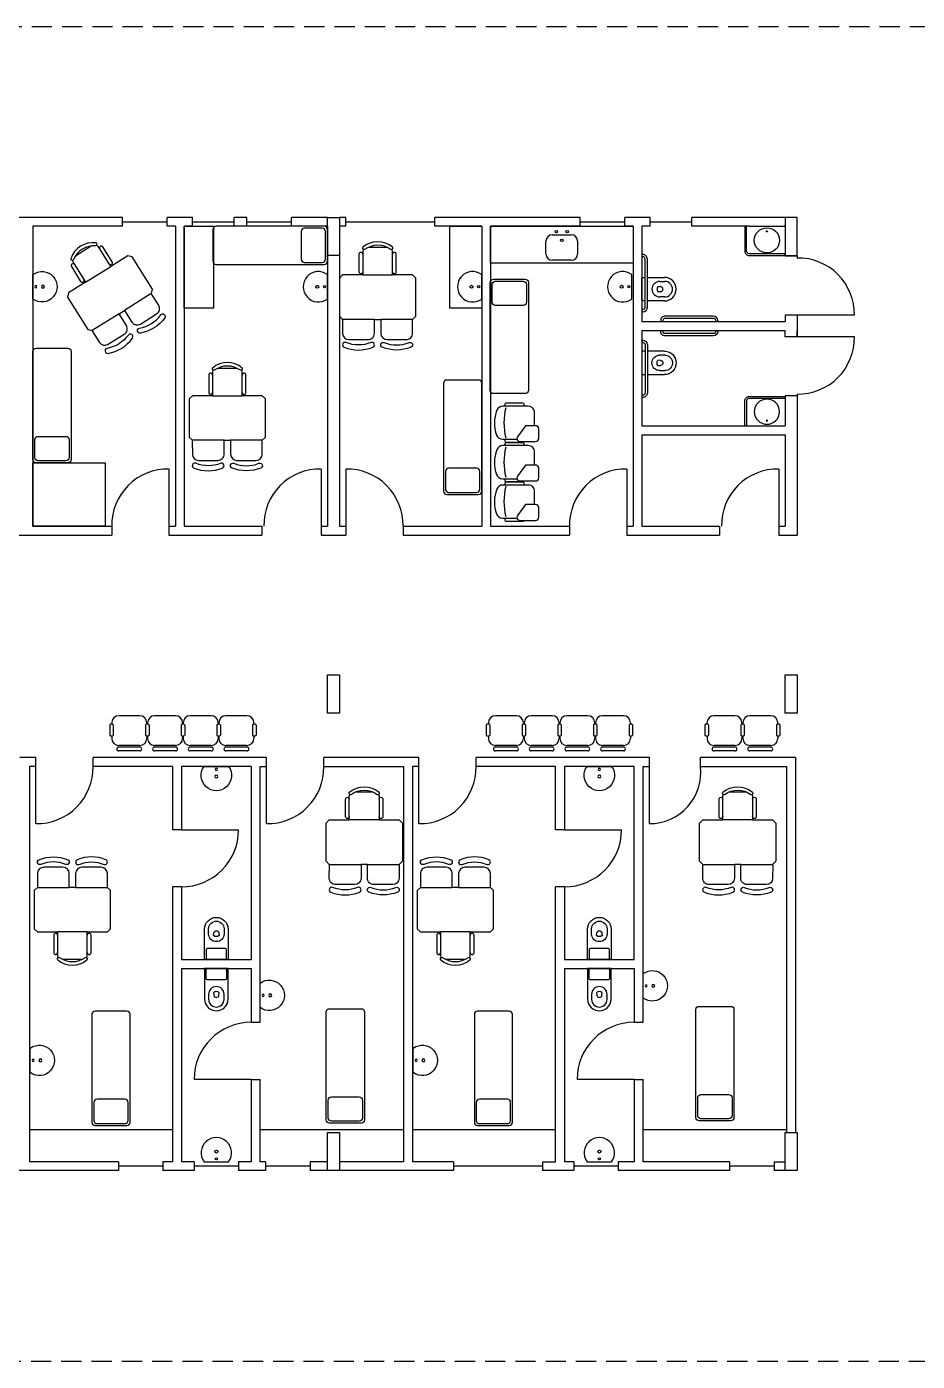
# Model space of a CAD drawing. Extents: x -1.6 to 97.8, y -3 to 18.
# Drawn here: x 69.77 to 83.78, y -3 to 18 of the extents above; entities that cross this region are included whole.
import ezdxf

# ---------------------------------------------------------------- set-up
doc = ezdxf.new("R2010")
doc.units = 0
doc.header["$LTSCALE"] = 0.05
doc.linetypes.add('HIDDEN', pattern=[9.525, 6.35, -3.175])
doc.layers.get('0').update_dxf_attribs({"linetype": 'CONTINUOUS'})
for name, color, linetype in [('ESTRUTURA', 7, 'CONTINUOUS'), ('FINO', 150, 'CONTINUOUS'), ('TRACEJADO', 152, 'HIDDEN')]:
    doc.layers.add(name, color=color, linetype=linetype)

# ---------------------------------------------------------------- blocks, each defined once
blk = doc.blocks.new('WC_COMUM')
for points in [[(0.182, 0, -0.329256), (0.185, -0.004), (0.185, -0.481, -0.412623), (0, -0.665, -0.412623), (-0.185, -0.481), (-0.185, -0.129), (-0.185, -0.129), (-0.185, -0.094), (-0.185, -0.094), (-0.185, -0.004, -0.329256), (-0.182, 0), (-0.173, 0), (0, 0), (0.173, 0)], [(0, -0.606, -0.418544), (-0.122, -0.485), (-0.122, -0.406, -0.411864), (0, -0.283, -0.411864), (0.122, -0.406), (0.122, -0.485, -0.418544)], [(0, -0.455, -0.428571), (-0.04, -0.418), (-0.043, -0.378, -0.16754), (0, -0.363, -0.16754), (0.043, -0.378), (0.04, -0.418, -0.428571)]]:
    blk.add_lwpolyline(points, format="xyb", close=True)
blk.add_lwpolyline([(-0.14, 0, 0.324141), (-0.16, -0.02), (-0.16, -0.16, 0.333333), (-0.145, -0.175), (0, -0.175), (0.145, -0.175, 0.333333), (0.16, -0.16), (0.16, -0.02, 0.324141), (0.14, 0, 0.324141)], format="xyb")
blk = doc.blocks.new('CUBA_ODONTO')
blk.add_lwpolyline([(-0.193, 0, 1.975397), (0.193, 0)], format="xyb", close=True)
for centre, radius in [((0, -0.159), 0.0225), ((0, -0.046), 0.0175)]:
    blk.add_circle(centre, radius)
blk = doc.blocks.new('MESA_ATENDIMENTO')
for p, q in [((-0.547, 1.222), (-0.049, 1.222)), ((0.05, 1.222), (0.55, 1.222)), ((0.234, 0.522), (-0.234, 0.522)), ((-0.234, 0.471), (-0.234, 0.196)), ((0.234, 0.196), (0.234, 0.471)), ((0.145, 0.086), (-0.145, 0.086))]:
    blk.add_line(p, q)
for points in [[(-0.526, 1.659, -0.19253), (-0.074, 1.659, -1), (-0.103, 1.585, 0.19253), (-0.496, 1.585, -1), (-0.526, 1.659)], [(0.527, 1.659, 0.19253), (0.075, 1.659, 1), (0.104, 1.585, -0.19253), (0.497, 1.585, 1), (0.527, 1.659)], [(-0.234, 0.522), (-0.234, 0.517), (-0.234, 0.471, 1), (-0.293, 0.471), (-0.293, 0.196, 1), (-0.234, 0.196), (-0.234, 0.151), (-0.227, 0.121, 0.424087), (-0.234, 0.086, 0.368355), (0.234, 0.086, 0.424087), (0.227, 0.121), (0.234, 0.151), (0.234, 0.196, 1), (0.293, 0.196), (0.293, 0.471, 1), (0.234, 0.471), (0.234, 0.522), (0.55, 0.522), (0.6, 0.572), (0.6, 1.172), (0.55, 1.222), (0.552, 1.239), (0.55, 1.44, 0.410206), (0.45, 1.539), (0.15, 1.539, 0.414214), (0.05, 1.439), (0.05, 1.222), (-0.049, 1.222), (-0.05, 1.44, 0.410206), (-0.15, 1.539), (-0.45, 1.539, 0.414214), (-0.55, 1.439), (-0.547, 1.222), (-0.55, 1.222), (-0.6, 1.172), (-0.6, 0.572), (-0.55, 0.522)]]:
    blk.add_lwpolyline(points, format="xyb", close=True)
blk.add_lwpolyline([(-0.227, 0.121), (-0.205, 0.12, 0.320504), (0.205, 0.121), (0.227, 0.121)], format="xyb")
blk = doc.blocks.new('MACA')
for points in [[(-0.55, 0.9), (-0.05, 0.9, -0.414214), (0, 0.85), (0, -0.85, -0.414214), (-0.05, -0.9), (-0.55, -0.9, -0.414214), (-0.6, -0.85), (-0.6, 0.85, -0.414214)], [(-0.52, 0.87), (-0.08, 0.87, -0.414214), (-0.03, 0.82), (-0.03, 0.537, -0.414214), (-0.08, 0.487), (-0.52, 0.487, -0.414214), (-0.57, 0.537), (-0.57, 0.82, -0.414214)]]:
    blk.add_lwpolyline(points, format="xyb", close=True)
blk = doc.blocks.new('PIA_COZINHA')
for p, q in [((-0.15, 0), (0.15, 0)), ((-0.25, -0.3), (-0.25, -0.1)), ((0.25, -0.1), (0.25, -0.3)), ((0.15, -0.4), (-0.15, -0.4))]:
    blk.add_line(p, q)
for centre in [(-0.085, 0.05), (0.085, 0.05), (0, -0.086)]:
    blk.add_circle(centre, 0.02)
for centre, start, end in [((-0.15, -0.1), 90, 180), ((0.15, -0.1), 0, 90), ((-0.15, -0.3), 180, 270), ((0.15, -0.3), 270, 0)]:
    blk.add_arc(centre, 0.1, start, end)
blk = doc.blocks.new('WC_DEFICIENTE')
at = {"linetype": 'BYBLOCK'}
for p, q in [((0.155, -0.015), (0.155, 0)), ((0.19, -0.015), (0.19, 0)), ((1.02, -0.015), (1.02, 0)), ((1.055, -0.01), (1.055, 0)), ((0.01, -0.295), (0, -0.295)), ((0.01, -0.33), (0, -0.33)), ((0.015, -1.16), (0, -1.16)), ((0.015, -1.195), (0, -1.195))]:
    blk.add_line(p, q, dxfattribs=at)
for p, q in [((0.337, 0), (0.51, 0)), ((0.51, 0), (0.683, 0)), ((0.225, -0.05), (0.985, -0.05)), ((0.225, -0.085), (0.985, -0.085)), ((0.325, -0.05), (0.325, -0.004)), ((0.325, -0.355), (0.325, -0.085)), ((0.695, -0.004), (0.695, -0.05)), ((0.695, -0.085), (0.695, -0.355)), ((0.015, -0.33), (0.01, -0.33)), ((0.05, -1.125), (0.05, -0.365)), ((0.085, -1.125), (0.085, -0.365)), ((0.388, -0.359), (0.388, -0.28)), ((0.47, -0.292), (0.467, -0.252)), ((0.553, -0.252), (0.55, -0.292)), ((0.632, -0.28), (0.632, -0.359))]:
    blk.add_line(p, q)
for centre, radius, start, end in [((0.691, -0.004), 0.00422, 4.4639, 77.3617), ((0.225, -0.015), 0.07, 180, 270), ((0.225, -0.015), 0.035, 180, 270), ((0.329, -0.004), 0.00422, 102.6383, 175.5361), ((0.511, -0.28), 0.123, 90.4639, 180.0038), ((0.509, -0.28), 0.123, 359.9962, 89.5361), ((0.985, -0.015), 0.07, 270, 4.096), ((0.985, -0.015), 0.035, 270, 360), ((0.015, -0.365), 0.07, 360, 94.096), ((0.015, -0.365), 0.035, 360, 90), ((0.51, -0.354), 0.185, 180.311, 269.9996), ((0.509, -0.36), 0.121, 179.8128, 270.6587), ((0.51, -0.307), 0.0699, 90.2086, 128.2527), ((0.508, -0.292), 0.0376, 180.834, 273.6284), ((0.51, -0.307), 0.0699, 51.7473, 89.7914), ((0.512, -0.292), 0.0376, 266.3716, 359.166), ((0.51, -0.354), 0.185, 270.0004, 359.689), ((0.511, -0.36), 0.121, 269.3413, 0.1872), ((0.015, -1.125), 0.07, 270, 360), ((0.015, -1.125), 0.035, 270, 360)]:
    blk.add_arc(centre, radius, start, end)
blk = doc.blocks.new('CUBA_REDONDA')
for centre, radius in [((0, 0.168), 0.198), ((0, 0.027), 0.00884)]:
    blk.add_circle(centre, radius)
blk = doc.blocks.new('INF$0$CADEIRAAUDITORIO')
for points in [[(-0.255, -0.162), (-0.275, -0.162, 0.414214), (-0.305, -0.192), (-0.305, -0.439, 0.256287), (-0.291, -0.465)], [(-0.041, -0.632), (0.165, -0.632, 0.414214), (0.265, -0.532), (0.265, -0.131, 0.310055), (0.201, -0.037, 0.180153), (-0.189, -0.033, 0.316474), (-0.255, -0.127), (-0.255, -0.355)], [(0.265, -0.469), (0.285, -0.469, 0.414214), (0.315, -0.439), (0.315, -0.192, 0.414214), (0.285, -0.162), (0.265, -0.162)]]:
    blk.add_lwpolyline(points, format="xyb")
blk.add_lwpolyline([(-0.091, -0.696, 0.414214), (-0.041, -0.646), (-0.041, -0.486), (-0.216, -0.36, 0.579145), (-0.291, -0.403), (-0.291, -0.646, 0.414214), (-0.241, -0.696)], format="xyb", close=True)
blk.add_arc((0.005, -1.119), 0.97, 75.842, 104.158)

msp = doc.modelspace()

# ---------------------------------------------------------------- linework, layer by layer
for p, q in [((71.283, 15), (68.995, 15)), ((71.283, 14.86), (71.283, 15)), ((71.983, 14.86), (71.983, 15)), ((72.383, 15), (71.983, 15)), ((72.383, 14.86), (72.383, 15)), ((73.038, 14.86), (73.038, 15)), ((73.238, 15), (73.038, 15)), ((73.238, 14.86), (73.238, 15)), ((74.505, 15), (73.938, 15)), ((73.938, 14.86), (73.938, 15)), ((74.795, 15), (74.695, 15)), ((74.795, 14.86), (74.795, 15)), ((76.195, 14.86), (76.195, 15)), ((78.483, 15), (76.195, 15)), ((78.483, 14.86), (78.483, 15)), ((79.183, 14.86), (79.183, 15)), ((79.583, 15), (79.183, 15)), ((79.583, 14.86), (79.583, 15)), ((80.238, 14.86), (80.238, 15)), ((81.138, 15), (80.238, 15)), ((81.705, 15), (81.138, 15)), ((69.872, 14.86), (69.872, 10.14)), ((71.283, 14.86), (69.872, 14.86)), ((72.113, 14.86), (71.983, 14.86)), ((72.113, 14.86), (72.113, 10.14)), ((72.253, 14.86), (72.253, 10.14)), ((72.383, 14.86), (72.253, 14.86)), ((73.238, 14.86), (73.038, 14.86)), ((74.505, 14.86), (73.938, 14.86)), ((74.505, 14.86), (74.505, 10.14)), ((74.505, 14.86), (74.505, 10.14)), ((74.695, 14.86), (74.695, 10.14)), ((74.795, 14.86), (74.695, 14.86)), ((76.932, 14.86), (76.195, 14.86)), ((76.932, 14.86), (76.932, 10.14)), ((77.072, 14.86), (77.072, 10.14)), ((78.483, 14.86), (77.072, 14.86)), ((79.313, 14.86), (79.183, 14.86)), ((79.313, 14.86), (79.313, 10.14)), ((79.453, 14.86), (79.453, 13.36)), ((79.583, 14.86), (79.453, 14.86)), ((81.138, 14.86), (80.238, 14.86)), ((81.138, 14.86), (81.705, 14.86)), ((81.705, 14.86), (81.69, 14.86)), ((81.895, 14.39), (81.705, 14.39)), ((81.895, 14.4), (81.895, 14.36)), ((81.705, 13.46), (81.705, 13.36)), ((81.895, 13.46), (81.705, 13.46)), ((81.895, 13.46), (81.895, 13.12)), ((79.453, 13.36), (81.705, 13.36)), ((79.453, 13.22), (81.705, 13.22)), ((79.453, 13.22), (79.453, 11.72)), ((81.705, 13.12), (81.705, 13.22)), ((81.895, 13.12), (81.705, 13.12)), ((81.895, 13.12), (81.895, 13.22)), ((81.895, 12.19), (81.705, 12.19)), ((81.705, 12.19), (81.705, 11.72)), ((81.895, 12.22), (81.895, 10)), ((79.453, 11.72), (81.705, 11.72)), ((79.453, 11.58), (81.705, 11.58)), ((79.453, 11.58), (79.453, 10.14)), ((81.705, 11.58), (81.705, 10.14)), ((69.872, 10.14), (71.113, 10.14)), ((71.113, 10.14), (71.113, 10)), ((72.013, 10.14), (72.013, 10)), ((72.013, 10.14), (72.113, 10.14)), ((72.253, 10.14), (73.475, 10.14)), ((73.475, 10.14), (73.475, 10)), ((74.405, 10.14), (74.405, 10)), ((74.405, 10.14), (74.505, 10.14)), ((74.695, 10.14), (74.795, 10.14)), ((74.795, 10.14), (74.795, 10)), ((75.695, 10.14), (75.695, 10)), ((75.695, 10.14), (76.932, 10.14)), ((77.072, 10.14), (78.313, 10.14)), ((78.313, 10.14), (78.313, 10)), ((79.213, 10.14), (79.213, 10)), ((79.213, 10.14), (79.313, 10.14)), ((79.453, 10.14), (80.675, 10.14)), ((80.675, 10.14), (80.675, 10)), ((81.605, 10.14), (81.605, 10)), ((81.605, 10.14), (81.705, 10.14)), ((68.495, 10), (71.113, 10)), ((72.013, 10), (73.475, 10)), ((74.405, 10), (74.795, 10)), ((75.695, 10), (78.313, 10)), ((79.213, 10), (80.675, 10)), ((81.605, 10), (81.895, 10)), ((69.918, 6.5), (69.665, 6.5)), ((69.818, 6.36), (69.818, 0.14)), ((69.918, 6.36), (69.818, 6.36)), ((69.918, 6.36), (69.918, 6.5)), ((70.818, 6.36), (70.818, 6.5)), ((73.548, 6.5), (70.818, 6.5)), ((72.068, 6.36), (70.818, 6.36)), ((72.068, 6.36), (72.068, 5.365)), ((73.308, 6.36), (72.208, 6.36)), ((72.208, 6.36), (72.208, 5.365)), ((73.308, 6.36), (73.308, 3.32)), ((73.448, 6.36), (73.548, 6.36)), ((73.448, 2.335), (73.448, 6.36)), ((73.548, 6.36), (73.548, 6.5)), ((74.448, 6.36), (74.448, 6.5)), ((75.943, 6.5), (74.448, 6.5)), ((74.448, 6.36), (75.703, 6.36)), ((75.703, 6.36), (75.703, 0.14)), ((75.943, 6.36), (75.843, 6.36)), ((75.843, 6.36), (75.843, 0.14)), ((75.943, 6.36), (75.943, 6.5)), ((76.843, 6.36), (76.843, 6.5)), ((79.573, 6.5), (76.843, 6.5)), ((79.573, 6.36), (79.573, 6.5)), ((81.868, 6.5), (80.373, 6.5)), ((80.373, 6.36), (80.373, 6.5)), ((80.373, 6.36), (81.728, 6.36)), ((81.728, 6.36), (81.728, 0.6)), ((81.868, 6.5), (81.868, 0.6)), ((72.208, 5.365), (72.068, 5.365)), ((78.233, 5.365), (78.093, 5.365)), ((72.208, 4.465), (72.068, 4.465)), ((72.068, 4.465), (72.068, 0.14)), ((72.208, 4.465), (72.208, 3.32)), ((78.233, 4.465), (78.093, 4.465)), ((78.093, 0.14), (78.093, 4.465)), ((72.208, 3.32), (73.308, 3.32)), ((72.208, 3.18), (72.208, 0.14)), ((72.208, 3.18), (73.308, 3.18)), ((73.308, 3.18), (73.308, 2.335)), ((78.233, 3.18), (79.333, 3.18)), ((78.233, 3.18), (78.233, 0.14)), ((79.333, 3.18), (79.333, 2.335)), ((73.308, 2.335), (73.448, 2.335)), ((79.333, 2.335), (79.473, 2.335)), ((73.308, 1.435), (73.448, 1.435)), ((73.308, 1.435), (73.308, 0.14)), ((73.448, 0.14), (73.448, 1.435)), ((79.333, 1.435), (79.473, 1.435)), ((79.333, 1.435), (79.333, 0.14)), ((79.473, 0.14), (79.473, 1.435)), ((71.217, 0), (69.5, 0)), ((71.217, 0.14), (69.818, 0.14)), ((71.217, 0.14), (71.217, 0)), ((72.068, 0.14), (71.917, 0.14)), ((71.917, 0.14), (71.917, 0)), ((72.408, 0), (71.917, 0)), ((72.408, 0.14), (72.208, 0.14)), ((72.408, 0.14), (72.408, 0)), ((73.308, 0.14), (73.108, 0.14)), ((73.108, 0.14), (73.108, 0)), ((73.532, 0), (73.108, 0)), ((73.532, 0.14), (73.448, 0.14)), ((73.532, 0.14), (73.532, 0)), ((74.505, 0.14), (74.232, 0.14)), ((74.232, 0.14), (74.232, 0)), ((74.531, 0), (74.232, 0)), ((76.491, 0), (74.531, 0)), ((75.703, 0.14), (74.695, 0.14)), ((76.491, 0.14), (75.843, 0.14)), ((76.491, 0.14), (76.491, 0)), ((77.891, 0.14), (77.891, 0)), ((77.891, 0.14), (78.093, 0.14)), ((78.38, 0), (77.891, 0)), ((78.38, 0.14), (78.233, 0.14)), ((78.38, 0.14), (78.38, 0)), ((79.333, 0.14), (79.08, 0.14)), ((79.08, 0.14), (79.08, 0)), ((80.833, 0), (79.08, 0)), ((80.833, 0.14), (79.473, 0.14)), ((80.833, 0.14), (80.833, 0)), ((81.533, 0.14), (81.533, 0)), ((81.533, 0.14), (81.705, 0.14)), ((81.868, 0), (81.533, 0))]:
    msp.add_line(p, q)
for points in [[(78.093, 5.365), (78.093, 6.36), (76.843, 6.36)], [(78.233, 4.465), (78.233, 3.32), (79.333, 3.32), (79.333, 6.36), (78.233, 6.36), (78.233, 5.365)], [(79.473, 2.335), (79.473, 6.36), (79.573, 6.36)]]:
    msp.add_lwpolyline(points)
at = {"layer": 'ESTRUTURA'}
for points in [[(74.695, 15), (74.695, 14.4), (74.505, 14.4), (74.505, 15)], [(81.705, 15), (81.705, 14.4), (81.895, 14.4), (81.895, 15)], [(74.695, 7.8), (74.695, 7.2), (74.505, 7.2), (74.505, 7.8)], [(81.895, 7.8), (81.895, 7.2), (81.705, 7.2), (81.705, 7.8)], [(74.695, 0.6), (74.695, 0), (74.505, 0), (74.505, 0.6)], [(81.895, 0.6), (81.895, 0), (81.705, 0), (81.705, 0.6)]]:
    msp.add_lwpolyline(points, close=True, dxfattribs=at)
at = {"layer": 'FINO'}
for p, q in [((71.283, 14.93), (71.983, 14.93)), ((72.383, 14.93), (73.038, 14.93)), ((73.238, 14.93), (73.938, 14.93)), ((74.795, 14.93), (76.195, 14.93)), ((78.483, 14.93), (79.183, 14.93)), ((79.583, 14.93), (80.238, 14.93)), ((71.553, 7.158), (71.223, 7.158)), ((72.117, 7.158), (71.787, 7.158)), ((72.678, 7.158), (72.348, 7.158)), ((73.239, 7.158), (72.909, 7.158)), ((77.478, 7.158), (77.148, 7.158)), ((78.041, 7.158), (77.711, 7.158)), ((78.602, 7.158), (78.272, 7.158)), ((79.163, 7.158), (78.833, 7.158)), ((80.916, 7.158), (80.586, 7.158)), ((81.48, 7.158), (81.15, 7.158)), ((71.08, 7.013), (71.08, 6.849)), ((71.113, 7.048), (71.113, 7.026)), ((71.113, 7.048), (71.113, 7.026)), ((71.113, 7.048), (71.113, 7.026)), ((71.113, 7.048), (71.113, 7.026)), ((71.135, 7.013), (71.135, 6.849)), ((71.644, 7.013), (71.644, 6.849)), ((71.663, 7.048), (71.663, 7.026)), ((71.677, 7.048), (71.677, 7.026)), ((71.677, 7.048), (71.677, 7.026)), ((71.677, 7.048), (71.677, 7.026)), ((71.677, 7.048), (71.677, 7.026)), ((71.699, 7.013), (71.699, 6.849)), ((72.205, 7.013), (72.205, 6.849)), ((72.227, 7.048), (72.227, 7.026)), ((72.227, 7.048), (72.227, 7.026)), ((72.227, 7.048), (72.227, 7.026)), ((72.227, 7.048), (72.227, 7.026)), ((72.238, 7.048), (72.238, 7.026)), ((72.26, 7.013), (72.26, 6.849)), ((72.766, 7.013), (72.766, 6.849)), ((72.788, 7.048), (72.788, 7.026)), ((72.788, 7.048), (72.788, 7.026)), ((72.788, 7.048), (72.788, 7.026)), ((72.788, 7.048), (72.788, 7.026)), ((72.799, 7.048), (72.799, 7.026)), ((72.821, 7.013), (72.821, 6.849)), ((73.327, 7.013), (73.327, 6.849)), ((73.349, 7.048), (73.349, 7.026)), ((73.349, 7.048), (73.349, 7.026)), ((73.349, 7.048), (73.349, 7.026)), ((73.349, 7.048), (73.349, 7.026)), ((73.382, 7.013), (73.382, 6.849)), ((77.005, 7.013), (77.005, 6.849)), ((77.038, 7.048), (77.038, 7.026)), ((77.038, 7.048), (77.038, 7.026)), ((77.038, 7.048), (77.038, 7.026)), ((77.038, 7.048), (77.038, 7.026)), ((77.06, 7.013), (77.06, 6.849)), ((77.568, 7.013), (77.568, 6.849)), ((77.588, 7.048), (77.588, 7.026)), ((77.601, 7.048), (77.601, 7.026)), ((77.601, 7.048), (77.601, 7.026)), ((77.601, 7.048), (77.601, 7.026)), ((77.601, 7.048), (77.601, 7.026)), ((77.623, 7.013), (77.623, 6.849)), ((78.129, 7.013), (78.129, 6.849)), ((78.151, 7.048), (78.151, 7.026)), ((78.151, 7.048), (78.151, 7.026)), ((78.151, 7.048), (78.151, 7.026)), ((78.151, 7.048), (78.151, 7.026)), ((78.162, 7.048), (78.162, 7.026)), ((78.184, 7.013), (78.184, 6.849)), ((78.69, 7.013), (78.69, 6.849)), ((78.712, 7.048), (78.712, 7.026)), ((78.712, 7.048), (78.712, 7.026)), ((78.712, 7.048), (78.712, 7.026)), ((78.712, 7.048), (78.712, 7.026)), ((78.723, 7.048), (78.723, 7.026)), ((78.745, 7.013), (78.745, 6.849)), ((79.251, 7.013), (79.251, 6.849)), ((79.273, 7.048), (79.273, 7.026)), ((79.273, 7.048), (79.273, 7.026)), ((79.273, 7.048), (79.273, 7.026)), ((79.273, 7.048), (79.273, 7.026)), ((79.306, 7.013), (79.306, 6.849)), ((80.443, 7.013), (80.444, 6.849)), ((80.476, 7.048), (80.476, 7.026)), ((80.476, 7.048), (80.476, 7.026)), ((80.476, 7.048), (80.476, 7.026)), ((80.476, 7.048), (80.476, 7.026)), ((80.498, 7.013), (80.499, 6.849)), ((81.007, 7.013), (81.007, 6.849)), ((81.026, 7.048), (81.026, 7.026)), ((81.04, 7.048), (81.04, 7.026)), ((81.04, 7.048), (81.04, 7.026)), ((81.04, 7.048), (81.04, 7.026)), ((81.04, 7.048), (81.04, 7.026)), ((81.062, 7.013), (81.062, 6.849)), ((81.568, 7.013), (81.568, 6.849)), ((81.59, 7.048), (81.59, 7.026)), ((81.59, 7.048), (81.59, 7.026)), ((81.59, 7.048), (81.59, 7.026)), ((81.59, 7.048), (81.59, 7.026)), ((81.623, 7.013), (81.623, 6.849)), ((71.113, 6.841), (71.113, 6.801)), ((71.113, 6.841), (71.113, 6.801)), ((71.113, 6.841), (71.113, 6.801)), ((71.113, 6.841), (71.113, 6.801)), ((71.663, 6.841), (71.663, 6.801)), ((71.677, 6.841), (71.677, 6.801)), ((71.677, 6.841), (71.677, 6.801)), ((71.677, 6.841), (71.677, 6.801)), ((71.677, 6.841), (71.677, 6.801)), ((72.227, 6.841), (72.227, 6.801)), ((72.227, 6.841), (72.227, 6.801)), ((72.227, 6.841), (72.227, 6.801)), ((72.227, 6.841), (72.227, 6.801)), ((72.238, 6.841), (72.238, 6.801)), ((72.238, 6.841), (72.238, 6.801)), ((72.238, 6.841), (72.238, 6.801)), ((72.238, 6.841), (72.238, 6.801)), ((72.788, 6.841), (72.788, 6.801)), ((72.788, 6.841), (72.788, 6.801)), ((72.788, 6.841), (72.788, 6.801)), ((72.788, 6.841), (72.788, 6.801)), ((72.799, 6.841), (72.799, 6.801)), ((72.799, 6.841), (72.799, 6.801)), ((72.799, 6.841), (72.799, 6.801)), ((72.799, 6.841), (72.799, 6.801)), ((73.349, 6.841), (73.349, 6.801)), ((73.349, 6.841), (73.349, 6.801)), ((73.349, 6.841), (73.349, 6.801)), ((73.349, 6.841), (73.349, 6.801)), ((77.038, 6.841), (77.038, 6.801)), ((77.038, 6.841), (77.038, 6.801)), ((77.038, 6.841), (77.038, 6.801)), ((77.038, 6.841), (77.038, 6.801)), ((77.588, 6.841), (77.588, 6.801)), ((77.601, 6.841), (77.601, 6.801)), ((77.601, 6.841), (77.601, 6.801)), ((77.601, 6.841), (77.601, 6.801)), ((77.601, 6.841), (77.601, 6.801)), ((78.151, 6.841), (78.151, 6.801)), ((78.151, 6.841), (78.151, 6.801)), ((78.151, 6.841), (78.151, 6.801)), ((78.151, 6.841), (78.151, 6.801)), ((78.162, 6.841), (78.162, 6.801)), ((78.162, 6.841), (78.162, 6.801)), ((78.162, 6.841), (78.162, 6.801)), ((78.162, 6.841), (78.162, 6.801)), ((78.712, 6.841), (78.712, 6.801)), ((78.712, 6.841), (78.712, 6.801)), ((78.712, 6.841), (78.712, 6.801)), ((78.712, 6.841), (78.712, 6.801)), ((78.723, 6.841), (78.723, 6.801)), ((78.723, 6.841), (78.723, 6.801)), ((78.723, 6.841), (78.723, 6.801)), ((78.723, 6.841), (78.723, 6.801)), ((79.273, 6.841), (79.273, 6.801)), ((79.273, 6.841), (79.273, 6.801)), ((79.273, 6.841), (79.273, 6.801)), ((79.273, 6.841), (79.273, 6.801)), ((80.477, 6.841), (80.477, 6.801)), ((80.477, 6.841), (80.477, 6.801)), ((80.477, 6.841), (80.477, 6.801)), ((80.477, 6.841), (80.477, 6.801)), ((81.027, 6.841), (81.027, 6.801)), ((81.04, 6.841), (81.04, 6.801)), ((81.04, 6.841), (81.04, 6.801)), ((81.04, 6.841), (81.04, 6.801)), ((81.04, 6.841), (81.04, 6.801)), ((81.59, 6.841), (81.59, 6.801)), ((81.59, 6.841), (81.59, 6.801)), ((81.59, 6.841), (81.59, 6.801)), ((81.59, 6.841), (81.59, 6.801)), ((71.553, 6.691), (71.223, 6.691)), ((71.553, 6.666), (71.223, 6.666)), ((71.553, 6.604), (71.223, 6.604)), ((72.117, 6.691), (71.787, 6.691)), ((72.117, 6.666), (71.787, 6.666)), ((72.117, 6.604), (71.787, 6.604)), ((72.678, 6.691), (72.348, 6.691)), ((72.678, 6.666), (72.348, 6.666)), ((72.678, 6.604), (72.348, 6.604)), ((73.239, 6.691), (72.909, 6.691)), ((73.239, 6.666), (72.909, 6.666)), ((73.239, 6.604), (72.909, 6.604)), ((77.478, 6.691), (77.148, 6.691)), ((77.478, 6.666), (77.148, 6.666)), ((77.478, 6.604), (77.148, 6.604)), ((78.041, 6.691), (77.711, 6.691)), ((78.041, 6.666), (77.711, 6.666)), ((78.041, 6.604), (77.711, 6.604)), ((78.602, 6.691), (78.272, 6.691)), ((78.602, 6.666), (78.272, 6.666)), ((78.602, 6.604), (78.272, 6.604)), ((79.163, 6.691), (78.833, 6.691)), ((79.163, 6.666), (78.833, 6.666)), ((79.163, 6.604), (78.833, 6.604)), ((80.917, 6.691), (80.587, 6.691)), ((80.917, 6.666), (80.587, 6.666)), ((80.917, 6.604), (80.587, 6.604)), ((81.48, 6.691), (81.15, 6.691)), ((81.48, 6.666), (81.15, 6.666)), ((81.48, 6.604), (81.15, 6.604)), ((72.208, 5.365), (73.108, 5.365)), ((78.233, 5.365), (79.133, 5.365)), ((73.308, 1.435), (72.408, 1.435)), ((79.333, 1.435), (78.433, 1.435)), ((72.068, 0.64), (69.818, 0.64)), ((75.698, 0.64), (73.448, 0.64)), ((78.093, 0.64), (75.843, 0.64)), ((81.723, 0.64), (79.473, 0.64)), ((71.917, 0.07), (71.217, 0.07)), ((73.108, 0.07), (72.408, 0.07)), ((74.232, 0.07), (73.532, 0.07)), ((77.891, 0.07), (76.491, 0.07)), ((79.08, 0.07), (78.38, 0.07)), ((81.533, 0.07), (80.833, 0.07))]:
    msp.add_line(p, q, dxfattribs=at)
for points in [[(72.713, 13.57), (72.253, 13.57), (72.253, 14.86), (72.713, 14.86)], [(76.932, 13.57), (76.432, 13.57), (76.432, 14.86), (76.932, 14.86)], [(77.072, 14.86), (79.313, 14.86), (79.313, 14.277), (77.072, 14.277)], [(69.872, 10.14), (69.872, 11.14), (71.007, 11.14), (71.007, 10.14)]]:
    msp.add_lwpolyline(points, close=True, dxfattribs=at)
for points in [[(81.705, 14.428), (81.14, 14.428, -0.414214), (81.1, 14.468), (81.1, 14.86), (81.07, 14.86), (81.07, 14.468, 0.414214), (81.14, 14.398), (81.705, 14.398)], [(81.705, 12.152), (81.14, 12.152, 0.414214), (81.1, 12.112), (81.1, 11.72), (81.07, 11.72), (81.07, 12.112, -0.414214), (81.14, 12.182), (81.705, 12.182)]]:
    msp.add_lwpolyline(points, format="xyb", close=True, dxfattribs=at)
at = {"layer": 'FINO', "flags": 128}
for points in [[(82.795, 13.46), (81.895, 13.46)], [(82.795, 13.12), (81.895, 13.12)], [(72.013, 11.04), (72.013, 10.14)], [(74.405, 11.04), (74.405, 10.14)], [(74.795, 11.04), (74.795, 10.14)], [(79.213, 11.04), (79.213, 10.14)], [(81.605, 11.04), (81.605, 10.14)], [(69.918, 5.46), (69.918, 6.36)], [(73.548, 5.46), (73.548, 6.36)], [(75.943, 5.46), (75.943, 6.36)], [(79.573, 5.46), (79.573, 6.36)]]:
    msp.add_lwpolyline(points, dxfattribs=at)
at = {"layer": 'FINO'}
for centre, radius, start, end in [((81.912, 13.477), 0.883, 358.8664, 91.1337), ((81.912, 13.103), 0.883, 268.8663, 1.1336), ((71.996, 10.157), 0.883, 88.8664, 181.1336), ((74.388, 10.157), 0.883, 88.8664, 181.1336), ((74.812, 10.157), 0.883, 358.8664, 91.1336), ((79.196, 10.157), 0.883, 88.8664, 181.1336), ((81.588, 10.157), 0.883, 88.8664, 181.1336), ((71.223, 7.048), 0.11, 90.0066, 180.0066), ((71.553, 7.048), 0.11, 0.0066, 90.0066), ((71.787, 7.048), 0.11, 90.0066, 180.0066), ((72.117, 7.048), 0.11, 359.9934, 89.9934), ((72.348, 7.048), 0.11, 90.0066, 180.0066), ((72.678, 7.048), 0.11, 359.9934, 89.9934), ((72.909, 7.048), 0.11, 90.0066, 180.0066), ((73.239, 7.048), 0.11, 359.9934, 89.9934), ((77.148, 7.048), 0.11, 90.0066, 180.0066), ((77.478, 7.048), 0.11, 0.0066, 90.0066), ((77.711, 7.048), 0.11, 90.0066, 180.0066), ((78.041, 7.048), 0.11, 359.9934, 89.9934), ((78.272, 7.048), 0.11, 90.0066, 180.0066), ((78.602, 7.048), 0.11, 359.9934, 89.9934), ((78.833, 7.048), 0.11, 90.0066, 180.0066), ((79.163, 7.048), 0.11, 359.9934, 89.9934), ((80.586, 7.048), 0.11, 90.0066, 180.0066), ((80.916, 7.048), 0.11, 0.0066, 90.0066), ((81.15, 7.048), 0.11, 90.0066, 180.0066), ((81.48, 7.048), 0.11, 359.9934, 89.9934), ((71.108, 6.991), 0.0352, 38.6664, 141.3468), ((71.671, 6.991), 0.0352, 38.6664, 141.3468), ((72.232, 6.991), 0.0352, 38.6532, 141.3336), ((72.793, 6.991), 0.0352, 38.6532, 141.3336), ((73.354, 6.991), 0.0352, 38.6532, 141.3336), ((77.032, 6.991), 0.0352, 38.6664, 141.3468), ((77.596, 6.991), 0.0352, 38.6664, 141.3468), ((78.157, 6.991), 0.0352, 38.6532, 141.3336), ((78.718, 6.991), 0.0352, 38.6532, 141.3336), ((79.279, 6.991), 0.0352, 38.6532, 141.3336), ((80.471, 6.991), 0.0352, 38.6664, 141.3468), ((81.035, 6.991), 0.0352, 38.6664, 141.3468), ((81.596, 6.991), 0.0352, 38.6532, 141.3336), ((71.108, 6.891), 0.0501, 236.7519, 303.2614), ((71.223, 6.801), 0.11, 180.0066, 270.0066), ((71.553, 6.801), 0.11, 270.0066, 0.0066), ((71.671, 6.891), 0.0501, 236.7519, 303.2614), ((71.787, 6.801), 0.11, 180.0066, 270.0066), ((72.117, 6.801), 0.11, 269.9934, 359.9934), ((72.232, 6.891), 0.0501, 236.7386, 303.2481), ((72.348, 6.801), 0.11, 180.0066, 270.0066), ((72.678, 6.801), 0.11, 269.9934, 359.9934), ((72.793, 6.891), 0.0501, 236.7386, 303.2481), ((72.909, 6.801), 0.11, 180.0066, 270.0066), ((73.239, 6.801), 0.11, 269.9934, 359.9934), ((73.354, 6.891), 0.0501, 236.7386, 303.2481), ((77.032, 6.891), 0.0501, 236.7519, 303.2614), ((77.148, 6.801), 0.11, 180.0066, 270.0066), ((77.478, 6.801), 0.11, 270.0066, 0.0066), ((77.596, 6.891), 0.0501, 236.7519, 303.2614), ((77.711, 6.801), 0.11, 180.0066, 270.0066), ((78.041, 6.801), 0.11, 269.9934, 359.9934), ((78.157, 6.891), 0.0501, 236.7386, 303.2481), ((78.272, 6.801), 0.11, 180.0066, 270.0066), ((78.602, 6.801), 0.11, 269.9934, 359.9934), ((78.718, 6.891), 0.0501, 236.7386, 303.2481), ((78.833, 6.801), 0.11, 180.0066, 270.0066), ((79.163, 6.801), 0.11, 269.9934, 359.9934), ((79.279, 6.891), 0.0501, 236.7386, 303.2481), ((80.471, 6.891), 0.0501, 236.7519, 303.2614), ((80.587, 6.801), 0.11, 180.0066, 270.0066), ((80.917, 6.801), 0.11, 270.0066, 0.0066), ((81.035, 6.891), 0.0501, 236.7519, 303.2614), ((81.15, 6.801), 0.11, 180.0066, 270.0066), ((81.48, 6.801), 0.11, 269.9934, 359.9934), ((81.596, 6.891), 0.0501, 236.7386, 303.2481), ((71.223, 6.635), 0.031, 90.0066, 270.0066), ((71.553, 6.635), 0.031, 270.0066, 90.0066), ((71.787, 6.635), 0.031, 90.0066, 270.0066), ((72.117, 6.635), 0.031, 270.0066, 90.0066), ((72.348, 6.635), 0.031, 90.0066, 270.0066), ((72.678, 6.635), 0.031, 270.0066, 90.0066), ((72.909, 6.635), 0.031, 90.0066, 270.0066), ((73.239, 6.635), 0.031, 270.0066, 90.0066), ((77.148, 6.635), 0.031, 90.0066, 270.0066), ((77.478, 6.635), 0.031, 270.0066, 90.0066), ((77.711, 6.635), 0.031, 90.0066, 270.0066), ((78.041, 6.635), 0.031, 270.0066, 90.0066), ((78.272, 6.635), 0.031, 90.0066, 270.0066), ((78.602, 6.635), 0.031, 270.0066, 90.0066), ((78.833, 6.635), 0.031, 90.0066, 270.0066), ((79.163, 6.635), 0.031, 270.0066, 90.0066), ((80.587, 6.635), 0.031, 90.0066, 270.0066), ((80.917, 6.635), 0.031, 270.0066, 90.0066), ((81.15, 6.635), 0.031, 90.0066, 270.0066), ((81.48, 6.635), 0.031, 270.0066, 90.0066), ((69.935, 6.343), 0.883, 268.8664, 1.1336), ((73.565, 6.343), 0.883, 268.8664, 1.1336), ((75.96, 6.343), 0.883, 268.8664, 1.1336), ((79.574, 6.264), 0.804, 269.8992, 6.8338), ((72.208, 5.365), 0.9, 270, 360), ((78.233, 5.365), 0.9, 270, 360), ((73.308, 1.435), 0.9, 90, 180), ((79.333, 1.435), 0.9, 90, 180)]:
    msp.add_arc(centre, radius, start, end, dxfattribs=at)
at = {"layer": 'TRACEJADO'}
msp.add_lwpolyline([(-1.595, 18), (-1.595, -3), (97.795, -3), (97.795, 18)], close=True, dxfattribs=at)

# ---------------------------------------------------------------- block references
at = {"layer": 'FINO'}
for name, p, rotation in [('MESA_ATENDIMENTO', (70.622, 14.546), 212.0053832080833), ('CUBA_REDONDA', (81.419, 14.806), 180), ('MESA_ATENDIMENTO', (75.295, 14.615), 180), ('WC_DEFICIENTE', (79.453, 13.36), 90), ('CUBA_ODONTO', (74.505, 13.908), 270), ('CUBA_ODONTO', (76.932, 13.908), 270), ('CUBA_ODONTO', (79.293, 13.908), 270.000000013804), ('MACA', (69.872, 12.04), 180), ('MESA_ATENDIMENTO', (72.931, 12.715), 180), ('INF$0$CADEIRAAUDITORIO', (77.133, 11.763), 89.99999999999999), ('INF$0$CADEIRAAUDITORIO', (77.133, 11.143), 89.99999999999999), ('INF$0$CADEIRAAUDITORIO', (77.133, 10.523), 89.99999999999999), ('WC_COMUM', (72.758, 3.32), 180), ('WC_COMUM', (78.783, 3.32), 180), ('MACA', (74.487, 1.648), 180), ('MACA', (80.301, 1.685), 180), ('CUBA_ODONTO', (72.758, 0.14), 179.9999999473315), ('CUBA_ODONTO', (78.783, 0.14), 179.9999999473315)]:
    msp.add_blockref(name, p, dxfattribs=dict(at, rotation=rotation))
at = {"layer": 'FINO', "xscale": -1}
for name, p, rotation in [('MACA', (73.605, 14.86), 270), ('CUBA_ODONTO', (69.872, 13.908), 89.99999999999991), ('WC_DEFICIENTE', (79.453, 13.22), 90.0000000306063), ('MACA', (76.932, 11.54), 180), ('CUBA_REDONDA', (81.419, 11.774), 3.06062996e-08), ('MESA_ATENDIMENTO', (75.084, 6.041), 180), ('MESA_ATENDIMENTO', (80.959, 6.041), 180), ('CUBA_ODONTO', (79.473, 2.908), 89.99999999999982), ('CUBA_ODONTO', (73.448, 2.758), 89.99999999999982), ('MACA', (71.402, 1.61), 180), ('MACA', (77.417, 1.61), 180), ('CUBA_ODONTO', (69.831, 1.735), 89.99999974093785), ('CUBA_ODONTO', (75.856, 1.735), 89.99999974093785)]:
    msp.add_blockref(name, p, dxfattribs=dict(at, rotation=rotation))
at = {"layer": 'FINO'}
for name, p in [('PIA_COZINHA', (78.192, 14.725)), ('MACA', (77.666, 13.127)), ('MESA_ATENDIMENTO', (70.494, 3.234)), ('MESA_ATENDIMENTO', (76.519, 3.234))]:
    msp.add_blockref(name, p, dxfattribs=at)
at = {"layer": 'FINO', "xscale": -1}
for name, p in [('CUBA_ODONTO', (72.758, 6.36)), ('CUBA_ODONTO', (78.783, 6.36)), ('WC_COMUM', (72.758, 3.18)), ('WC_COMUM', (78.783, 3.18))]:
    msp.add_blockref(name, p, dxfattribs=at)

doc.saveas('drawing.dxf')
